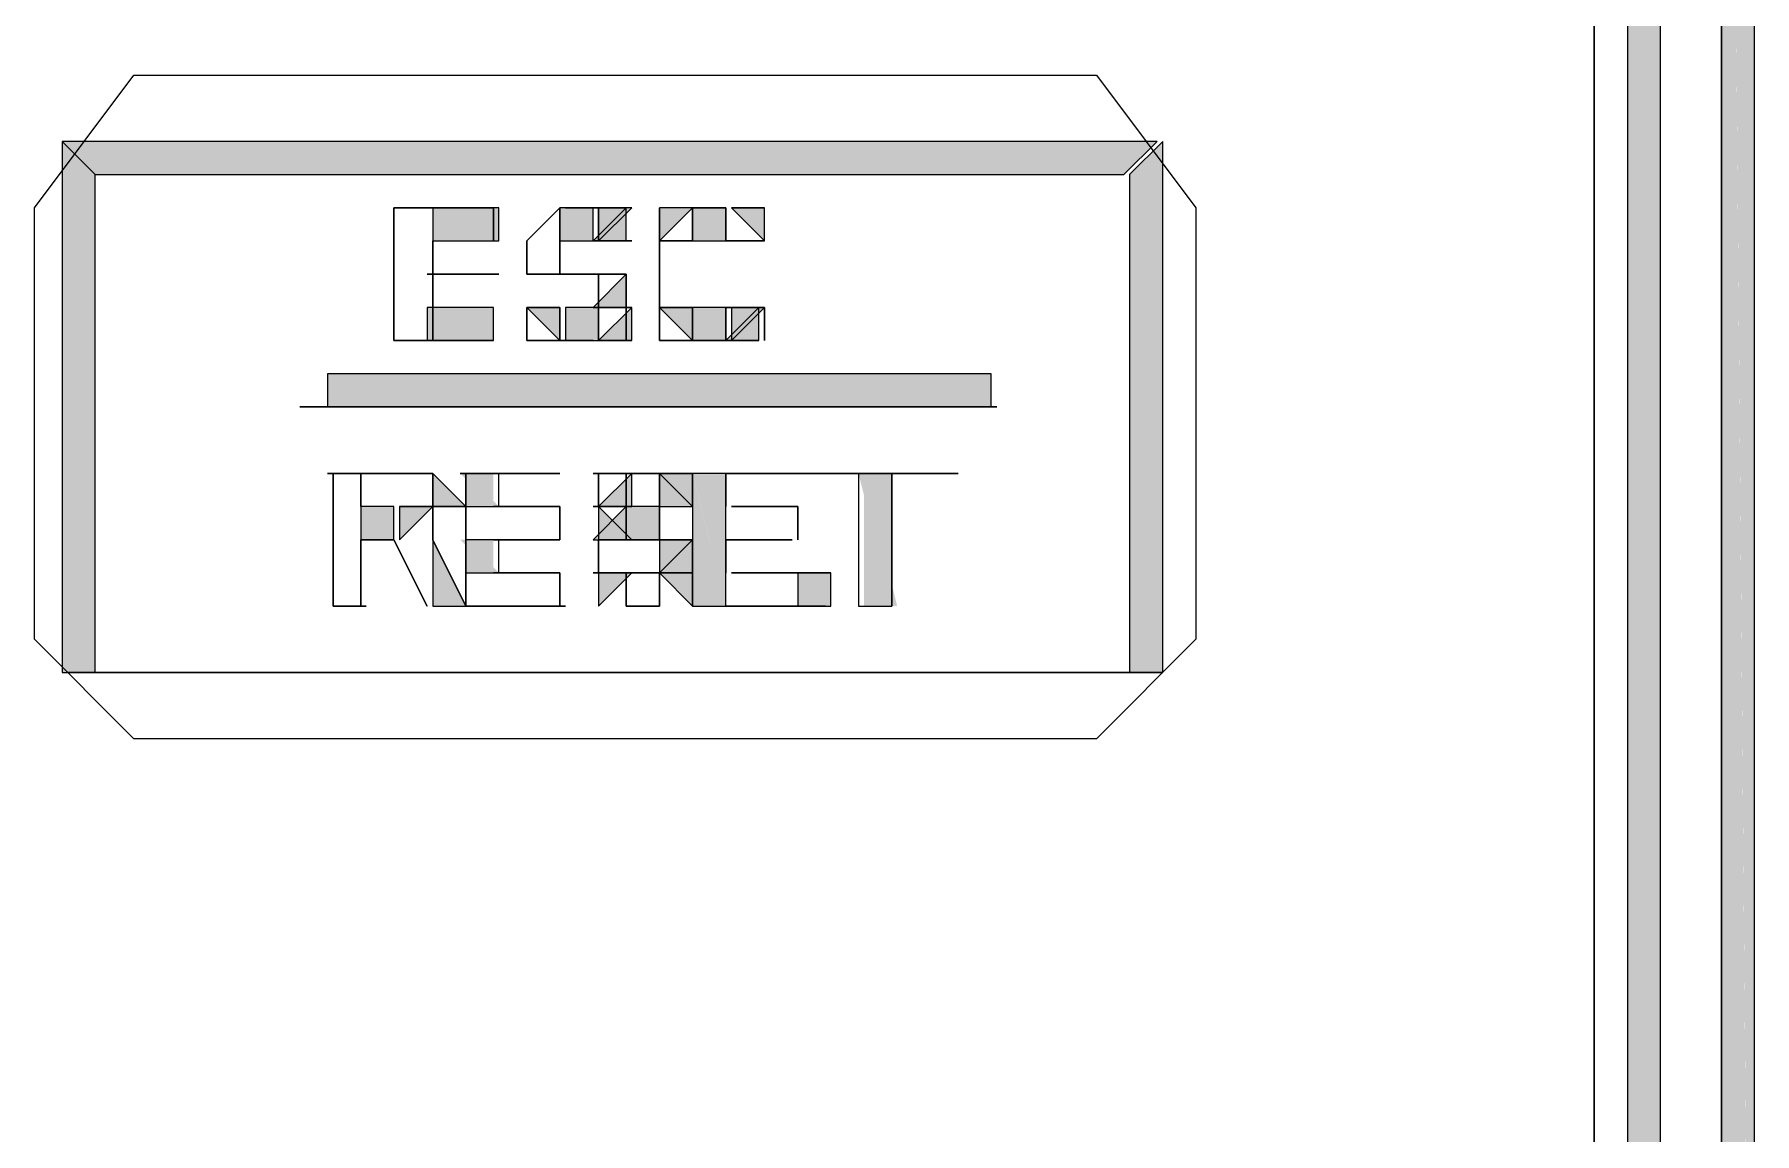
# Model space of a CAD drawing. Header units: millimetres. Extents: x -11 to 1219, y 0 to 1751.
# Drawn here: x 928.53 to 950.26, y 1334.36 to 1348.25 of the extents above; entities that cross this region are included whole.
import ezdxf

# ---------------------------------------------------------------- set-up
doc = ezdxf.new("R2010")
doc.units = ezdxf.units.MM
doc.header["$LTSCALE"] = 10
for name, color, linetype in [('1', 7, 'CONTINUOUS'), ('PDF2_Geometry', 7, 'CONTINUOUS'), ('PDF2_Solid Fills', 7, 'CONTINUOUS')]:
    doc.layers.add(name, color=color, linetype=linetype)

# ---------------------------------------------------------------- blocks, each defined once
blk = doc.blocks.new('Sinee')
at = {"layer": 'PDF2_Geometry', "lineweight": 5}
for points in [[(249.081, -226.516), (249.081, -226.096), (249.081, -275.579)], [(249.081, -226.096), (249.081, -275.579)], [(249.081, -226.516), (249.081, -226.096), (249.081, -275.579)], [(249.081, -275.579), (249.5, -275.579), (249.5, -226.516), (249.081, -226.516)], [(247.474, -228.193), (247.474, -274.74)], [(247.474, -228.193), (247.474, -275.159)], [(247.893, -274.741), (248.312, -275.16), (248.312, -228.194), (247.893, -228.194)], [(242.441, -256.289), (241.183, -257.547), (229.022, -257.547), (227.764, -256.289), (227.764, -250.838), (229.022, -249.161), (241.183, -249.161), (242.441, -250.838)], [(228.114, -256.709), (228.533, -256.709), (228.533, -250.418), (228.114, -249.999)], [(228.114, -249.999), (228.533, -250.418), (241.532, -250.418), (241.952, -249.999)], [(242.022, -249.999), (241.603, -250.418), (241.603, -256.709), (242.022, -256.709)], [(233.565, -250.838), (232.307, -250.838)], [(233.565, -250.838), (232.307, -250.838)], [(232.307, -250.838), (232.307, -252.515)], [(232.307, -250.838), (232.307, -252.515)], [(233.635, -250.838), (232.797, -250.838), (232.797, -251.257), (233.635, -251.257)], [(233.565, -251.257), (233.565, -250.838)], [(233.565, -251.257), (233.565, -250.838)], [(234.404, -250.838), (233.985, -251.257)], [(234.404, -250.838), (233.985, -251.257)], [(234.404, -250.838), (234.404, -250.838)], [(234.404, -250.838), (234.404, -250.838)], [(234.823, -250.838), (234.404, -250.838), (234.404, -251.257), (234.823, -251.257)], [(234.404, -251.257), (234.404, -250.838)], [(234.404, -251.257), (234.404, -250.838), (234.404, -251.257)], [(234.404, -250.838), (234.404, -251.257)], [(234.404, -250.838), (234.404, -251.257), (234.404, -250.838)], [(234.893, -250.838), (234.474, -250.838)], [(234.893, -250.838), (234.474, -250.838)], [(235.243, -250.838), (234.823, -250.838)], [(235.243, -251.257), (235.243, -250.838), (234.823, -251.257)], [(234.893, -250.838), (234.893, -251.257)], [(234.893, -250.838), (234.893, -250.838)], [(234.893, -250.838), (234.893, -250.838)], [(234.893, -251.257), (235.313, -250.838), (234.893, -250.838)], [(236.081, -250.838), (235.662, -251.257)], [(236.081, -250.838), (235.662, -250.838), (235.662, -251.257)], [(235.662, -250.838), (235.662, -251.257)], [(235.662, -250.838), (235.662, -251.257)], [(236.081, -250.838), (236.081, -250.838)], [(236.081, -250.838), (236.081, -250.838)], [(236.081, -251.257), (236.081, -250.838)], [(236.081, -251.257), (236.081, -250.838), (236.081, -251.257)], [(236.501, -250.838), (236.081, -250.838), (236.081, -251.257), (236.501, -251.257)], [(236.501, -250.838), (236.082, -250.838)], [(236.501, -250.838), (236.082, -250.838)], [(236.501, -250.838), (236.501, -251.257)], [(236.501, -250.838), (236.501, -250.838)], [(236.501, -250.838), (236.501, -250.838)], [(236.99, -250.838), (236.571, -250.838)], [(236.99, -251.257), (236.99, -250.838), (236.571, -250.838)], [(236.99, -251.257), (236.571, -250.838)], [(236.99, -251.257), (236.99, -250.838), (236.571, -250.838)], [(232.797, -251.676), (232.797, -251.257)], [(232.797, -251.676), (232.797, -251.257)], [(233.985, -251.257), (233.985, -251.676)], [(233.985, -251.257), (233.985, -251.676)], [(233.985, -251.257), (233.985, -251.257)], [(233.985, -251.257), (233.985, -251.257)], [(233.985, -251.257), (233.985, -251.257)], [(233.985, -251.257), (233.985, -251.257)], [(234.404, -251.676), (234.404, -251.257)], [(234.404, -251.676), (234.404, -251.257)], [(234.404, -251.257), (234.404, -251.257)], [(234.404, -251.257), (234.404, -251.257)], [(234.404, -251.257), (234.404, -251.257)], [(234.404, -251.257), (234.404, -251.257)], [(234.404, -251.257), (234.404, -251.257)], [(234.404, -251.257), (234.404, -251.257)], [(234.404, -251.257), (234.404, -251.257)], [(235.243, -251.257), (234.823, -251.257)], [(234.893, -251.257), (235.313, -251.257)], [(234.893, -251.257), (235.313, -251.257)], [(234.893, -251.257), (234.893, -251.257)], [(234.893, -251.257), (234.893, -251.257)], [(234.893, -251.257), (234.893, -251.257)], [(234.893, -251.257), (234.893, -251.257)], [(234.893, -251.257), (234.893, -251.257)], [(235.243, -251.257), (235.243, -251.257)], [(235.243, -251.257), (235.243, -251.257)], [(235.662, -251.257), (235.662, -252.096)], [(235.662, -251.257), (235.662, -252.096)], [(235.662, -252.096), (235.662, -251.257)], [(235.662, -252.096), (235.662, -251.257)], [(235.662, -251.257), (235.662, -251.257)], [(235.662, -251.257), (235.662, -251.257)], [(235.662, -251.257), (235.662, -251.257)], [(235.662, -251.257), (235.662, -251.257)], [(235.662, -251.257), (236.081, -251.257)], [(235.662, -251.257), (235.662, -251.257)], [(235.662, -251.257), (236.081, -251.257)], [(235.662, -251.257), (235.662, -251.257)], [(235.662, -251.257), (235.662, -251.257)], [(236.081, -251.257), (236.081, -251.257)], [(236.501, -251.257), (236.501, -251.257)], [(236.501, -251.257), (236.92, -251.257)], [(236.501, -251.257), (236.92, -251.257), (236.501, -251.257)], [(236.501, -251.257), (236.92, -251.257), (236.501, -251.257)], [(236.99, -251.257), (236.571, -251.257), (236.99, -251.257)], [(236.99, -251.257), (236.99, -251.257)], [(236.99, -251.257), (236.99, -251.257)], [(236.99, -251.257), (236.99, -251.257)], [(236.99, -251.257), (236.99, -251.257)], [(233.565, -251.676), (232.727, -251.676)], [(233.565, -251.676), (232.727, -251.676)], [(232.797, -251.676), (233.635, -251.676)], [(232.797, -251.676), (233.635, -251.676)], [(232.797, -252.515), (232.797, -251.676)], [(232.797, -252.515), (232.797, -251.676)], [(233.565, -251.676), (233.565, -251.676)], [(233.565, -251.676), (233.565, -251.676)], [(233.985, -251.676), (234.404, -251.676)], [(233.985, -251.676), (234.404, -251.676)], [(234.404, -251.676), (234.823, -251.676)], [(234.404, -251.676), (234.823, -251.676)], [(234.404, -251.676), (234.404, -251.676)], [(234.404, -251.676), (234.404, -251.676)], [(234.404, -251.676), (234.404, -251.676)], [(234.404, -251.676), (234.404, -251.676)], [(234.404, -251.676), (234.404, -251.676)], [(234.404, -251.676), (234.404, -251.676)], [(234.404, -251.676), (234.404, -251.676)], [(234.893, -251.676), (234.474, -251.676)], [(234.893, -251.676), (234.474, -251.676)], [(235.243, -251.676), (234.823, -251.676)], [(235.243, -251.676), (234.823, -251.676)], [(235.243, -251.676), (234.823, -251.676)], [(235.243, -251.676), (234.823, -251.676), (235.243, -251.676)], [(235.243, -251.676), (234.823, -252.096), (235.243, -252.096)], [(234.893, -251.676), (234.893, -251.676)], [(234.893, -251.676), (234.893, -251.676)], [(234.893, -251.676), (234.893, -251.676)], [(234.893, -251.676), (234.893, -251.676)], [(234.893, -251.676), (234.893, -251.676)], [(234.893, -251.676), (234.893, -252.096)], [(235.243, -252.096), (235.243, -251.676)], [(235.243, -252.096), (235.243, -251.676)], [(232.727, -252.515), (233.565, -252.515), (233.565, -252.096), (232.727, -252.096)], [(233.985, -252.096), (233.985, -252.096)], [(233.985, -252.096), (233.985, -252.096)], [(234.404, -252.096), (233.985, -252.096), (234.404, -252.096)], [(234.404, -252.515), (234.404, -252.096), (233.985, -252.096)], [(233.985, -252.096), (233.985, -252.515)], [(233.985, -252.096), (233.985, -252.515)], [(233.985, -252.096), (233.985, -252.096)], [(233.985, -252.096), (233.985, -252.096)], [(233.985, -252.096), (234.404, -252.096), (233.985, -252.096)], [(234.404, -252.096), (233.985, -252.096), (234.404, -252.096)], [(234.404, -252.515), (234.404, -252.096), (234.404, -252.515)], [(234.404, -252.096), (234.404, -252.515), (234.404, -252.096)], [(234.474, -252.515), (234.893, -252.515), (234.893, -252.096), (234.474, -252.096)], [(235.243, -252.096), (234.823, -252.096), (235.243, -252.096)], [(235.243, -252.096), (234.823, -252.096), (235.243, -252.096)], [(234.893, -252.515), (234.893, -252.096), (234.893, -252.515)], [(234.893, -252.096), (234.893, -252.515), (234.893, -252.096)], [(234.893, -252.096), (235.313, -252.096), (234.893, -252.096)], [(234.893, -252.096), (235.313, -252.096), (234.893, -252.096)], [(234.893, -252.096), (234.893, -252.515)], [(234.893, -252.096), (234.893, -252.515), (234.893, -252.096)], [(234.893, -252.515), (235.313, -252.515), (235.313, -252.096)], [(234.893, -252.096), (235.313, -252.096), (234.893, -252.096)], [(235.243, -252.096), (235.243, -252.096)], [(235.243, -252.096), (235.243, -252.096)], [(235.243, -252.515), (235.243, -252.096), (235.243, -252.515)], [(235.243, -252.096), (235.243, -252.515), (235.243, -252.096)], [(235.243, -252.515), (235.243, -252.096)], [(236.081, -252.096), (235.662, -252.096), (236.081, -252.096)], [(236.081, -252.515), (236.081, -252.096), (235.662, -252.096)], [(235.662, -252.096), (235.662, -252.515)], [(235.662, -252.096), (236.081, -252.096), (235.662, -252.096)], [(236.081, -252.096), (235.662, -252.096)], [(235.662, -252.096), (235.662, -252.096)], [(235.662, -252.096), (235.662, -252.515)], [(235.662, -252.096), (235.662, -252.096)], [(235.662, -252.096), (235.662, -252.096)], [(235.662, -252.096), (235.662, -252.096)], [(235.662, -252.096), (235.662, -252.096)], [(236.081, -252.515), (236.081, -252.096), (236.081, -252.515)], [(236.081, -252.096), (236.081, -252.515), (236.081, -252.096)], [(236.082, -252.515), (236.501, -252.515), (236.501, -252.096), (236.082, -252.096)], [(236.501, -252.515), (236.501, -252.096), (236.501, -252.515)], [(236.501, -252.096), (236.501, -252.515), (236.501, -252.096)], [(236.501, -252.096), (236.92, -252.096), (236.501, -252.096)], [(236.501, -252.096), (236.501, -252.515), (236.501, -252.096)], [(236.501, -252.515), (236.92, -252.515), (236.92, -252.096)], [(236.99, -252.096), (236.571, -252.096), (236.99, -252.096)], [(236.99, -252.096), (236.571, -252.096), (236.571, -252.515)], [(236.99, -252.096), (236.99, -252.096)], [(236.99, -252.096), (236.99, -252.096)], [(236.99, -252.096), (236.99, -252.515), (236.99, -252.096)], [(236.99, -252.515), (236.99, -252.096)], [(236.99, -252.515), (236.99, -252.096), (236.99, -252.515)], [(232.307, -252.515), (233.565, -252.515)], [(232.307, -252.515), (233.565, -252.515)], [(233.565, -252.515), (233.565, -252.515)], [(233.565, -252.515), (233.565, -252.515)], [(233.985, -252.515), (234.404, -252.515)], [(233.985, -252.515), (234.404, -252.515)], [(234.404, -252.515), (234.823, -252.515)], [(234.404, -252.515), (234.823, -252.515)], [(234.404, -252.515), (234.404, -252.515)], [(234.404, -252.515), (234.404, -252.515)], [(234.893, -252.515), (234.893, -252.515)], [(234.893, -252.515), (234.893, -252.515)], [(234.893, -252.515), (235.313, -252.515)], [(234.893, -252.515), (235.313, -252.515)], [(235.662, -252.515), (236.081, -252.515)], [(235.662, -252.515), (236.081, -252.515)], [(235.662, -252.515), (235.662, -252.515)], [(236.081, -252.515), (236.501, -252.515)], [(236.081, -252.515), (236.501, -252.515)], [(236.081, -252.515), (236.081, -252.515)], [(236.081, -252.515), (236.081, -252.515)], [(236.501, -252.515), (236.501, -252.515)], [(236.501, -252.515), (236.501, -252.515)], [(236.501, -252.515), (236.92, -252.515)], [(236.501, -252.515), (236.92, -252.515)], [(231.469, -253.354), (239.856, -253.354), (239.856, -252.935), (231.469, -252.935)], [(231.538, -253.354), (231.119, -253.354), (231.538, -253.354)], [(231.119, -253.354), (231.538, -253.354), (231.119, -253.354)], [(231.538, -253.354), (239.925, -253.354)], [(231.538, -253.354), (239.925, -253.354)], [(239.856, -253.354), (239.856, -253.354)], [(239.856, -253.354), (239.856, -253.354)], [(232.307, -254.193), (231.468, -254.193)], [(232.307, -254.193), (231.468, -254.193)], [(231.538, -254.193), (231.538, -255.87)], [(231.538, -254.193), (231.538, -255.87)], [(231.888, -254.193), (232.307, -254.193)], [(231.888, -254.193), (232.307, -254.193)], [(231.888, -254.612), (231.888, -254.193)], [(231.888, -254.612), (231.888, -254.193)], [(232.307, -254.193), (232.726, -254.193)], [(232.307, -254.193), (232.726, -254.193)], [(232.307, -254.193), (232.726, -254.193)], [(232.797, -254.193), (232.377, -254.193)], [(232.797, -254.193), (232.377, -254.193)], [(232.797, -254.193), (232.377, -254.193), (232.797, -254.193)], [(232.797, -254.193), (232.797, -254.193)], [(232.797, -254.193), (232.797, -254.193)], [(232.797, -254.193), (232.797, -254.193)], [(232.797, -254.193), (232.797, -254.193)], [(232.797, -254.193), (232.797, -254.612)], [(232.797, -254.193), (232.797, -254.612)], [(233.216, -254.612), (232.797, -254.193)], [(232.797, -254.612), (233.216, -254.612), (232.797, -254.193)], [(234.404, -254.193), (233.146, -254.193)], [(234.404, -254.193), (233.146, -254.193)], [(233.216, -254.193), (233.216, -255.87)], [(233.216, -254.193), (233.216, -255.87)], [(233.216, -254.612), (233.635, -254.612), (233.635, -254.193), (233.216, -254.193)], [(233.565, -254.193), (234.404, -254.193)], [(233.565, -254.193), (234.404, -254.193)], [(234.404, -254.193), (234.404, -254.193)], [(234.404, -254.193), (234.404, -254.193)], [(235.243, -254.193), (234.823, -254.193)], [(235.243, -254.193), (234.823, -254.193)], [(234.893, -254.612), (235.313, -254.612), (235.313, -254.193)], [(234.893, -254.193), (234.893, -254.612)], [(234.893, -254.193), (234.893, -254.612)], [(234.893, -254.193), (234.893, -254.193)], [(235.243, -254.193), (235.243, -254.193)], [(235.243, -254.193), (235.243, -254.193)], [(235.243, -254.193), (235.662, -254.193)], [(235.243, -254.193), (235.662, -254.193)], [(235.662, -254.193), (235.243, -254.193)], [(235.662, -254.193), (235.243, -254.193)], [(235.243, -254.612), (235.243, -254.193), (235.243, -254.612)], [(235.243, -254.193), (235.243, -254.193)], [(235.243, -254.193), (235.243, -254.193)], [(235.243, -254.193), (235.243, -254.193)], [(235.243, -254.193), (235.243, -254.612), (235.243, -254.193)], [(235.243, -254.612), (235.243, -254.193)], [(236.081, -254.193), (235.662, -254.193), (235.662, -254.612), (236.081, -254.612)], [(235.662, -254.193), (235.662, -254.193)], [(235.662, -254.193), (235.662, -254.193)], [(235.662, -254.193), (235.662, -254.193)], [(235.662, -254.193), (235.662, -254.193)], [(235.662, -254.193), (235.662, -254.193)], [(235.662, -254.193), (235.662, -254.193)], [(235.662, -254.193), (235.662, -254.193)], [(235.662, -254.193), (235.662, -254.612)], [(235.662, -254.193), (236.081, -254.193), (235.662, -254.193)], [(236.081, -254.193), (235.662, -254.193)], [(235.662, -254.193), (235.662, -254.612)], [(236.081, -254.612), (235.662, -254.193)], [(236.081, -254.612), (236.081, -254.193), (235.662, -254.193)], [(236.501, -254.193), (236.082, -254.193), (236.082, -255.87), (236.501, -255.87)], [(236.501, -254.193), (237.759, -254.193)], [(236.501, -254.193), (237.759, -254.193)], [(236.501, -254.612), (236.501, -254.193)], [(236.501, -254.612), (236.501, -254.193)], [(237.829, -254.193), (236.571, -254.193)], [(237.829, -254.193), (236.571, -254.193)], [(237.409, -254.193), (237.829, -254.193), (237.409, -254.193)], [(237.829, -254.193), (237.409, -254.193), (237.829, -254.193)], [(239.017, -254.193), (237.759, -254.193)], [(239.017, -254.193), (237.759, -254.193)], [(237.829, -254.193), (238.667, -254.193)], [(237.829, -254.193), (238.667, -254.193)], [(237.829, -254.193), (237.829, -254.193)], [(237.829, -254.193), (237.829, -254.193)], [(238.597, -254.193), (238.178, -254.193), (238.178, -255.87), (238.597, -255.87)], [(238.597, -254.193), (239.017, -254.193)], [(238.597, -254.193), (239.017, -254.193)], [(238.597, -255.87), (238.597, -254.193)], [(238.597, -255.87), (238.597, -254.193)], [(239.017, -254.193), (239.436, -254.193), (239.017, -254.193)], [(239.436, -254.193), (239.017, -254.193), (239.436, -254.193)], [(231.888, -255.031), (232.307, -255.031), (232.307, -254.612), (231.888, -254.612)], [(232.797, -254.612), (232.377, -254.612)], [(232.797, -254.612), (232.377, -255.031)], [(232.797, -254.612), (232.377, -254.612), (232.377, -255.031)], [(232.797, -254.612), (232.797, -254.612)], [(232.797, -254.612), (232.797, -254.612)], [(232.797, -254.612), (233.216, -254.612), (232.797, -254.612)], [(233.216, -254.612), (232.797, -254.612), (233.216, -254.612)], [(232.797, -254.612), (232.797, -254.612)], [(232.797, -254.612), (232.797, -254.612)], [(232.797, -254.612), (232.797, -254.612)], [(232.797, -254.612), (233.216, -254.612)], [(232.797, -254.612), (232.797, -254.612)], [(232.797, -254.612), (232.797, -255.031), (232.797, -254.612)], [(232.797, -255.031), (232.797, -254.612)], [(232.797, -255.031), (232.797, -254.612)], [(232.797, -255.031), (232.797, -254.612), (232.797, -255.031)], [(234.404, -254.612), (233.565, -254.612)], [(234.404, -254.612), (233.565, -254.612)], [(234.404, -255.031), (234.404, -254.612)], [(234.404, -255.031), (234.404, -254.612)], [(235.243, -254.612), (234.823, -255.031), (235.243, -255.031)], [(235.243, -254.612), (234.823, -254.612)], [(235.243, -254.612), (234.823, -254.612), (235.243, -254.612)], [(235.243, -254.612), (234.823, -254.612), (235.243, -254.612)], [(234.893, -254.612), (235.313, -255.031)], [(234.893, -254.612), (234.893, -255.031), (235.313, -255.031)], [(234.893, -254.612), (234.893, -254.612)], [(234.893, -254.612), (234.893, -254.612)], [(234.893, -254.612), (234.893, -254.612)], [(234.893, -254.612), (234.893, -254.612)], [(234.893, -254.612), (235.313, -254.612), (234.893, -254.612)], [(235.243, -255.031), (235.662, -255.031), (235.662, -254.612), (235.243, -254.612)], [(235.243, -255.031), (235.243, -254.612)], [(235.243, -254.612), (235.243, -254.612)], [(235.243, -254.612), (235.243, -254.612)], [(235.243, -254.612), (235.243, -254.612)], [(235.662, -255.031), (235.662, -254.612), (235.662, -255.031)], [(235.662, -254.612), (235.662, -255.031), (235.662, -254.612)], [(235.662, -255.031), (235.662, -254.612), (235.662, -255.031)], [(235.662, -254.612), (235.662, -255.031), (235.662, -254.612)], [(235.662, -254.612), (235.662, -254.612)], [(237.409, -254.612), (236.571, -254.612)], [(237.409, -254.612), (236.571, -254.612)], [(237.409, -255.031), (237.409, -254.612)], [(237.409, -255.031), (237.409, -254.612)], [(231.888, -255.031), (232.307, -255.031)], [(231.888, -255.031), (232.307, -255.031)], [(231.888, -255.87), (231.888, -255.031)], [(231.888, -255.87), (231.888, -255.031)], [(232.307, -255.031), (232.726, -255.87)], [(232.307, -255.031), (232.726, -255.87)], [(233.216, -255.87), (232.797, -255.031)], [(232.797, -255.87), (233.216, -255.87), (232.797, -255.031)], [(233.216, -255.451), (233.635, -255.451), (233.635, -255.031), (233.216, -255.031)], [(233.565, -255.031), (234.404, -255.031)], [(233.565, -255.031), (234.404, -255.031)], [(234.893, -255.451), (234.893, -255.031), (234.893, -255.451)], [(234.893, -255.031), (234.893, -255.451), (234.893, -255.031)], [(234.893, -255.031), (235.313, -255.031)], [(235.243, -255.031), (235.662, -255.031)], [(235.243, -255.031), (235.662, -255.031)], [(235.243, -255.031), (235.243, -255.031)], [(235.243, -255.031), (235.243, -255.031)], [(235.662, -255.031), (235.662, -255.031)], [(235.662, -255.031), (235.662, -255.031)], [(235.662, -255.031), (235.662, -255.031)], [(235.662, -255.031), (235.662, -255.031)], [(236.081, -255.031), (235.662, -255.031)], [(236.081, -255.031), (235.662, -255.031), (236.081, -255.031)], [(235.662, -255.031), (236.081, -255.031)], [(235.662, -255.031), (235.662, -255.451), (236.081, -255.031)], [(236.081, -255.031), (235.662, -255.031), (235.662, -255.451), (236.081, -255.451)], [(236.081, -255.031), (236.081, -255.031)], [(236.081, -255.031), (236.081, -255.031)], [(236.081, -255.451), (236.081, -255.031)], [(236.081, -255.451), (236.081, -255.031)], [(236.501, -255.031), (237.339, -255.031)], [(236.501, -255.031), (237.339, -255.031)], [(236.501, -255.451), (236.501, -255.031)], [(236.501, -255.451), (236.501, -255.031)], [(234.404, -255.451), (233.565, -255.451)], [(234.404, -255.451), (233.565, -255.451)], [(234.404, -255.87), (234.404, -255.451)], [(234.404, -255.87), (234.404, -255.451)], [(235.243, -255.451), (234.823, -255.451)], [(235.243, -255.451), (234.823, -255.451), (235.243, -255.451)], [(235.243, -255.451), (234.823, -255.451)], [(234.893, -255.451), (235.313, -255.451)], [(234.893, -255.451), (234.893, -255.87), (235.313, -255.451)], [(234.893, -255.451), (234.893, -255.451)], [(234.893, -255.451), (234.893, -255.451)], [(234.893, -255.451), (234.893, -255.451)], [(234.893, -255.451), (234.893, -255.451)], [(234.893, -255.451), (235.313, -255.451), (234.893, -255.451)], [(235.662, -255.451), (235.243, -255.451)], [(235.662, -255.451), (235.243, -255.451)], [(235.243, -255.451), (235.243, -255.87)], [(235.243, -255.451), (235.243, -255.451)], [(235.243, -255.451), (235.243, -255.451)], [(235.662, -255.451), (235.662, -255.451)], [(235.662, -255.451), (235.662, -255.451)], [(235.662, -255.87), (235.662, -255.451)], [(235.662, -255.87), (235.662, -255.451), (235.662, -255.87)], [(235.662, -255.451), (235.662, -255.87), (235.662, -255.451)], [(235.662, -255.87), (235.662, -255.451), (235.662, -255.87)], [(235.662, -255.451), (235.662, -255.451)], [(235.662, -255.451), (235.662, -255.451)], [(235.662, -255.451), (236.081, -255.87), (236.081, -255.451)], [(236.081, -255.451), (235.662, -255.451)], [(235.662, -255.451), (235.662, -255.451)], [(236.081, -255.451), (236.081, -255.451)], [(236.081, -255.451), (236.081, -255.451)], [(236.081, -255.87), (236.081, -255.451)], [(237.829, -255.451), (236.571, -255.451)], [(237.829, -255.451), (236.571, -255.451)], [(237.409, -255.87), (237.829, -255.87), (237.829, -255.451), (237.409, -255.451)], [(231.538, -255.87), (231.958, -255.87)], [(231.538, -255.87), (231.958, -255.87)], [(232.797, -255.87), (232.797, -255.87)], [(232.797, -255.87), (232.797, -255.87)], [(233.216, -255.87), (234.474, -255.87)], [(233.216, -255.87), (234.474, -255.87)], [(235.243, -255.87), (235.662, -255.87)], [(235.243, -255.87), (235.662, -255.87)], [(235.243, -255.87), (235.243, -255.87)], [(236.501, -255.87), (237.759, -255.87)], [(236.501, -255.87), (237.759, -255.87)], [(238.597, -255.87), (238.597, -255.87)], [(238.597, -255.87), (238.597, -255.87)], [(242.022, -256.709), (228.184, -256.709)], [(241.603, -256.709), (228.184, -256.709), (228.604, -256.709)]]:
    blk.add_lwpolyline(points, close=True, dxfattribs=at)
for points in [[(247.474, -228.193), (247.474, -275.159), (247.474, -228.193)], [(233.565, -250.838), (232.307, -250.838), (233.565, -250.838)], [(232.307, -250.838), (232.307, -252.515), (232.307, -250.838)], [(233.565, -251.257), (233.565, -250.838), (233.565, -251.257)], [(234.404, -250.838), (233.985, -251.257), (234.404, -250.838)], [(234.404, -250.838), (234.404, -250.838)], [(234.404, -251.257), (234.404, -250.838), (234.404, -251.257)], [(234.404, -250.838), (234.404, -251.257), (234.404, -250.838)], [(234.893, -250.838), (234.474, -250.838), (234.893, -250.838)], [(234.893, -250.838), (234.893, -251.257), (234.893, -250.838)], [(234.893, -250.838), (234.893, -250.838)], [(235.662, -250.838), (235.662, -251.257), (235.662, -250.838)], [(236.081, -250.838), (236.081, -250.838)], [(236.081, -251.257), (236.081, -250.838), (236.081, -251.257)], [(236.501, -250.838), (236.082, -250.838), (236.501, -250.838)], [(236.501, -250.838), (236.501, -251.257), (236.501, -250.838)], [(236.501, -250.838), (236.501, -250.838)], [(232.797, -251.676), (232.797, -251.257), (232.797, -251.676)], [(233.985, -251.257), (233.985, -251.676), (233.985, -251.257)], [(233.985, -251.257), (233.985, -251.257)], [(233.985, -251.257), (233.985, -251.257)], [(234.404, -251.676), (234.404, -251.257), (234.404, -251.676)], [(234.404, -251.676), (234.404, -251.257), (234.404, -251.676)], [(234.404, -251.257), (234.404, -251.257)], [(234.404, -251.257), (234.404, -251.257)], [(234.404, -251.257), (234.404, -251.257)], [(234.893, -251.257), (235.313, -251.257), (234.893, -251.257)], [(234.893, -251.257), (234.893, -251.257)], [(234.893, -251.257), (234.893, -251.257)], [(235.243, -251.257), (235.243, -251.257)], [(235.662, -251.257), (235.662, -252.096), (235.662, -251.257)], [(235.662, -252.096), (235.662, -251.257), (235.662, -252.096)], [(235.662, -251.257), (235.662, -251.257)], [(235.662, -251.257), (235.662, -251.257)], [(235.662, -251.257), (236.081, -251.257), (235.662, -251.257)], [(235.662, -251.257), (236.081, -251.257), (235.662, -251.257)], [(235.662, -251.257), (235.662, -251.257)], [(236.501, -251.257), (236.92, -251.257), (236.501, -251.257)], [(236.99, -251.257), (236.571, -251.257), (236.99, -251.257)], [(236.99, -251.257), (236.99, -251.257)], [(236.99, -251.257), (236.99, -251.257)], [(233.565, -251.676), (232.727, -251.676), (233.565, -251.676)], [(232.797, -251.676), (233.635, -251.676), (232.797, -251.676)], [(232.797, -252.515), (232.797, -251.676), (232.797, -252.515)], [(233.565, -251.676), (233.565, -251.676)], [(233.985, -251.676), (234.404, -251.676), (233.985, -251.676)], [(234.404, -251.676), (234.823, -251.676), (234.404, -251.676)], [(234.404, -251.676), (234.404, -251.676)], [(234.404, -251.676), (234.404, -251.676)], [(234.404, -251.676), (234.404, -251.676)], [(234.893, -251.676), (234.474, -251.676), (234.893, -251.676)], [(235.243, -251.676), (234.823, -251.676), (235.243, -251.676)], [(235.243, -251.676), (234.823, -251.676), (235.243, -251.676)], [(234.893, -251.676), (234.893, -251.676)], [(234.893, -251.676), (234.893, -251.676)], [(234.893, -251.676), (234.893, -252.096), (234.893, -251.676)], [(235.243, -252.096), (235.243, -251.676), (235.243, -252.096)], [(233.985, -252.096), (233.985, -252.096)], [(233.985, -252.096), (233.985, -252.515), (233.985, -252.096)], [(233.985, -252.096), (233.985, -252.096)], [(233.985, -252.096), (234.404, -252.096), (233.985, -252.096)], [(234.404, -252.515), (234.404, -252.096), (234.404, -252.515)], [(235.243, -252.096), (234.823, -252.096), (235.243, -252.096)], [(235.243, -252.096), (234.823, -252.096), (235.243, -252.096)], [(234.893, -252.515), (234.893, -252.096), (234.893, -252.515)], [(234.893, -252.096), (234.893, -252.515), (234.893, -252.096)], [(235.243, -252.096), (235.243, -252.096)], [(235.243, -252.096), (235.243, -252.515), (235.243, -252.096)], [(235.662, -252.096), (235.662, -252.515), (235.662, -252.096)], [(235.662, -252.096), (236.081, -252.096), (235.662, -252.096)], [(235.662, -252.096), (235.662, -252.515), (235.662, -252.096)], [(235.662, -252.096), (235.662, -252.096)], [(235.662, -252.096), (235.662, -252.096)], [(236.081, -252.515), (236.081, -252.096), (236.081, -252.515)], [(236.501, -252.515), (236.501, -252.096), (236.501, -252.515)], [(236.99, -252.096), (236.571, -252.096), (236.99, -252.096)], [(236.99, -252.096), (236.99, -252.096)], [(236.99, -252.096), (236.99, -252.515), (236.99, -252.096)], [(232.307, -252.515), (233.565, -252.515), (232.307, -252.515)], [(233.565, -252.515), (233.565, -252.515)], [(233.985, -252.515), (234.404, -252.515), (233.985, -252.515)], [(234.404, -252.515), (234.823, -252.515), (234.404, -252.515)], [(234.404, -252.515), (234.404, -252.515)], [(234.893, -252.515), (234.893, -252.515)], [(234.893, -252.515), (235.313, -252.515), (234.893, -252.515)], [(235.662, -252.515), (236.081, -252.515), (235.662, -252.515)], [(236.081, -252.515), (236.501, -252.515), (236.081, -252.515)], [(236.081, -252.515), (236.081, -252.515)], [(236.501, -252.515), (236.501, -252.515)], [(236.501, -252.515), (236.92, -252.515), (236.501, -252.515)], [(231.538, -253.354), (231.119, -253.354), (231.538, -253.354)], [(231.538, -253.354), (239.925, -253.354), (231.538, -253.354)], [(239.856, -253.354), (239.856, -253.354)], [(232.307, -254.193), (231.468, -254.193), (232.307, -254.193)], [(231.538, -254.193), (231.538, -255.87), (231.538, -254.193)], [(231.888, -254.193), (232.307, -254.193), (231.888, -254.193)], [(231.888, -254.612), (231.888, -254.193), (231.888, -254.612)], [(232.307, -254.193), (232.726, -254.193), (232.307, -254.193)], [(232.797, -254.193), (232.377, -254.193), (232.797, -254.193)], [(232.797, -254.193), (232.377, -254.193), (232.797, -254.193)], [(232.797, -254.193), (232.797, -254.193)], [(232.797, -254.193), (232.797, -254.193)], [(232.797, -254.193), (232.797, -254.612), (232.797, -254.193)], [(234.404, -254.193), (233.146, -254.193), (234.404, -254.193)], [(233.216, -254.193), (233.216, -255.87), (233.216, -254.193)], [(233.565, -254.193), (234.404, -254.193), (233.565, -254.193)], [(234.404, -254.193), (234.404, -254.193)], [(235.243, -254.193), (234.823, -254.193), (235.243, -254.193)], [(235.243, -254.193), (234.823, -254.193), (235.243, -254.193)], [(234.893, -254.193), (234.893, -254.612), (234.893, -254.193)], [(235.243, -254.193), (235.243, -254.193)], [(235.243, -254.193), (235.662, -254.193), (235.243, -254.193)], [(235.662, -254.193), (235.243, -254.193), (235.662, -254.193)], [(235.243, -254.193), (235.243, -254.193)], [(235.243, -254.193), (235.243, -254.612), (235.243, -254.193)], [(235.662, -254.193), (235.662, -254.193)], [(235.662, -254.193), (235.662, -254.193)], [(235.662, -254.193), (235.662, -254.193)], [(235.662, -254.193), (235.662, -254.612), (235.662, -254.193)], [(235.662, -254.193), (236.081, -254.193), (235.662, -254.193)], [(235.662, -254.193), (235.662, -254.612), (235.662, -254.193)], [(236.501, -254.193), (237.759, -254.193), (236.501, -254.193)], [(236.501, -254.612), (236.501, -254.193), (236.501, -254.612)], [(237.829, -254.193), (236.571, -254.193), (237.829, -254.193)], [(237.409, -254.193), (237.829, -254.193), (237.409, -254.193)], [(239.017, -254.193), (237.759, -254.193), (239.017, -254.193)], [(237.829, -254.193), (238.667, -254.193), (237.829, -254.193)], [(237.829, -254.193), (237.829, -254.193)], [(238.597, -254.193), (239.017, -254.193), (238.597, -254.193)], [(238.597, -255.87), (238.597, -254.193), (238.597, -255.87)], [(239.017, -254.193), (239.436, -254.193), (239.017, -254.193)], [(232.797, -254.612), (232.377, -254.612), (232.797, -254.612)], [(232.797, -254.612), (232.797, -254.612)], [(232.797, -254.612), (233.216, -254.612), (232.797, -254.612)], [(232.797, -254.612), (232.797, -254.612)], [(232.797, -254.612), (233.216, -254.612), (232.797, -254.612)], [(232.797, -254.612), (232.797, -255.031), (232.797, -254.612)], [(232.797, -255.031), (232.797, -254.612), (232.797, -255.031)], [(234.404, -254.612), (233.565, -254.612), (234.404, -254.612)], [(234.404, -255.031), (234.404, -254.612), (234.404, -255.031)], [(235.243, -254.612), (234.823, -254.612), (235.243, -254.612)], [(234.893, -254.612), (234.893, -254.612)], [(234.893, -254.612), (234.893, -254.612)], [(234.893, -254.612), (235.313, -254.612), (234.893, -254.612)], [(235.243, -255.031), (235.243, -254.612), (235.243, -255.031)], [(235.243, -254.612), (235.243, -254.612)], [(235.662, -255.031), (235.662, -254.612), (235.662, -255.031)], [(235.662, -255.031), (235.662, -254.612), (235.662, -255.031)], [(237.409, -254.612), (236.571, -254.612), (237.409, -254.612)], [(237.409, -255.031), (237.409, -254.612), (237.409, -255.031)], [(231.888, -255.031), (232.307, -255.031), (231.888, -255.031)], [(231.888, -255.87), (231.888, -255.031), (231.888, -255.87)], [(232.307, -255.031), (232.726, -255.87), (232.307, -255.031)], [(233.565, -255.031), (234.404, -255.031), (233.565, -255.031)], [(234.893, -255.451), (234.893, -255.031), (234.893, -255.451)], [(235.243, -255.031), (235.662, -255.031), (235.243, -255.031)], [(235.243, -255.031), (235.243, -255.031)], [(235.662, -255.031), (235.662, -255.031)], [(235.662, -255.031), (235.662, -255.031)], [(236.081, -255.031), (235.662, -255.031), (236.081, -255.031)], [(236.081, -255.031), (236.081, -255.031)], [(236.081, -255.451), (236.081, -255.031), (236.081, -255.451)], [(236.501, -255.031), (237.339, -255.031), (236.501, -255.031)], [(236.501, -255.451), (236.501, -255.031), (236.501, -255.451)], [(234.404, -255.451), (233.565, -255.451), (234.404, -255.451)], [(234.404, -255.87), (234.404, -255.451), (234.404, -255.87)], [(235.243, -255.451), (234.823, -255.451), (235.243, -255.451)], [(234.893, -255.451), (234.893, -255.451)], [(234.893, -255.451), (234.893, -255.451)], [(234.893, -255.451), (235.313, -255.451), (234.893, -255.451)], [(235.662, -255.451), (235.243, -255.451), (235.662, -255.451)], [(235.243, -255.451), (235.243, -255.87), (235.243, -255.451)], [(235.243, -255.451), (235.243, -255.451)], [(235.662, -255.451), (235.662, -255.451)], [(235.662, -255.87), (235.662, -255.451), (235.662, -255.87)], [(235.662, -255.451), (235.662, -255.87), (235.662, -255.451)], [(235.662, -255.451), (235.662, -255.451)], [(236.081, -255.451), (235.662, -255.451), (236.081, -255.451)], [(236.081, -255.451), (236.081, -255.451)], [(237.829, -255.451), (236.571, -255.451), (237.829, -255.451)], [(231.538, -255.87), (231.958, -255.87), (231.538, -255.87)], [(232.797, -255.87), (232.797, -255.87)], [(233.216, -255.87), (234.474, -255.87), (233.216, -255.87)], [(235.243, -255.87), (235.662, -255.87), (235.243, -255.87)], [(236.501, -255.87), (237.759, -255.87), (236.501, -255.87)], [(238.597, -255.87), (238.597, -255.87)], [(242.022, -256.709), (228.184, -256.709), (242.022, -256.709)]]:
    blk.add_lwpolyline(points, dxfattribs=at)
at = {"layer": 'PDF2_Solid Fills', "lineweight": 5, "transparency": 33554559}
for points in [[(249.081, -275.579), (249.5, -275.579), (249.081, -226.516)], [(249.501, -275.579), (249.081, -226.516), (249.501, -226.516)], [(247.893, -274.741), (248.312, -275.16), (247.893, -228.194)], [(248.312, -275.16), (247.893, -228.194), (248.312, -228.194)], [(228.114, -256.709), (228.533, -256.709), (228.114, -249.999)], [(228.533, -256.709), (228.114, -249.999), (228.533, -250.418)], [(228.114, -249.999), (228.533, -250.418), (241.952, -249.999)], [(228.533, -250.418), (241.952, -249.999), (241.532, -250.418)], [(242.022, -249.999), (241.603, -250.418), (242.022, -256.709)], [(241.603, -250.418), (242.022, -256.709), (241.603, -256.709)], [(232.797, -250.838), (232.797, -251.257), (233.635, -250.838)], [(232.797, -251.257), (233.635, -250.838), (233.635, -251.257)], [(234.404, -250.838), (234.404, -251.257), (234.823, -250.838)], [(234.404, -251.257), (234.823, -250.838), (234.823, -251.257)], [(235.243, -251.257), (234.823, -251.257), (235.243, -250.838)], [(234.893, -251.257), (235.313, -250.838), (234.893, -250.838)], [(236.081, -250.838), (235.662, -251.257), (235.662, -250.838)], [(236.081, -250.838), (236.081, -251.257), (236.501, -250.838)], [(236.081, -251.257), (236.501, -250.838), (236.501, -251.257)], [(236.99, -251.257), (236.99, -250.838), (236.571, -250.838)], [(236.99, -251.257), (236.571, -250.838), (236.99, -250.838)], [(235.243, -251.676), (234.823, -252.096), (235.243, -252.096)], [(233.565, -252.515), (233.565, -252.096), (232.727, -252.515)], [(233.565, -252.096), (232.727, -252.515), (232.727, -252.096)], [(234.404, -252.515), (234.404, -252.096), (233.985, -252.096)], [(234.893, -252.515), (234.893, -252.096), (234.474, -252.515)], [(234.893, -252.096), (234.474, -252.515), (234.474, -252.096)], [(234.893, -252.515), (235.313, -252.515), (235.313, -252.096)], [(236.081, -252.515), (236.081, -252.096), (235.662, -252.096)], [(236.501, -252.515), (236.501, -252.096), (236.082, -252.515)], [(236.501, -252.096), (236.082, -252.515), (236.082, -252.096)], [(236.501, -252.515), (236.92, -252.515), (236.92, -252.096)], [(236.99, -252.096), (236.571, -252.096), (236.571, -252.515)], [(239.856, -252.935), (231.469, -253.354), (231.469, -252.935)], [(239.856, -253.354), (239.856, -252.935), (231.469, -253.354)], [(232.797, -254.612), (233.216, -254.612), (232.797, -254.193)], [(233.565, -254.612), (233.146, -254.193), (233.565, -254.193)], [(233.216, -254.612), (233.635, -254.612), (233.216, -254.193)], [(234.893, -254.612), (235.313, -254.612), (235.313, -254.193)], [(235.662, -254.193), (235.662, -254.612), (236.081, -254.193)], [(235.662, -254.612), (236.081, -254.193), (236.081, -254.612)], [(236.081, -254.612), (235.662, -254.193), (236.081, -254.193)], [(236.081, -254.193), (236.501, -255.87), (236.081, -255.87)], [(236.501, -254.193), (236.082, -254.193), (236.501, -255.87)], [(238.597, -254.193), (238.178, -254.193), (238.597, -255.87)], [(238.248, -254.193), (238.667, -255.87), (238.248, -255.87)], [(232.307, -255.031), (232.307, -254.612), (231.888, -255.031)], [(232.307, -254.612), (231.888, -255.031), (231.888, -254.612)], [(232.797, -254.612), (232.377, -255.031), (232.377, -254.612)], [(235.243, -254.612), (234.823, -255.031), (235.243, -255.031)], [(234.893, -254.612), (235.313, -255.031), (234.893, -255.031)], [(235.662, -255.031), (235.662, -254.612), (235.243, -255.031)], [(235.662, -254.612), (235.243, -255.031), (235.243, -254.612)], [(232.797, -255.87), (233.216, -255.87), (232.797, -255.031)], [(233.565, -255.451), (233.146, -255.031), (233.565, -255.031)], [(233.216, -255.451), (233.635, -255.451), (233.216, -255.031)], [(235.662, -255.031), (236.081, -255.031), (235.662, -255.451)], [(236.081, -255.031), (235.662, -255.031), (236.081, -255.451)], [(235.662, -255.031), (236.081, -255.451), (235.662, -255.451)], [(234.893, -255.451), (235.313, -255.451), (234.893, -255.87)], [(235.662, -255.451), (236.081, -255.87), (236.081, -255.451)], [(237.409, -255.87), (237.829, -255.87), (237.409, -255.451)], [(237.829, -255.87), (237.409, -255.451), (237.829, -255.451)]]:
    blk.add_solid(points, dxfattribs=at)

msp = doc.modelspace()

# ---------------------------------------------------------------- block references
at = {"layer": '1'}
msp.add_blockref('Sinee', (700.7639, 1596.8942), dxfattribs=at)

doc.saveas('drawing.dxf')
